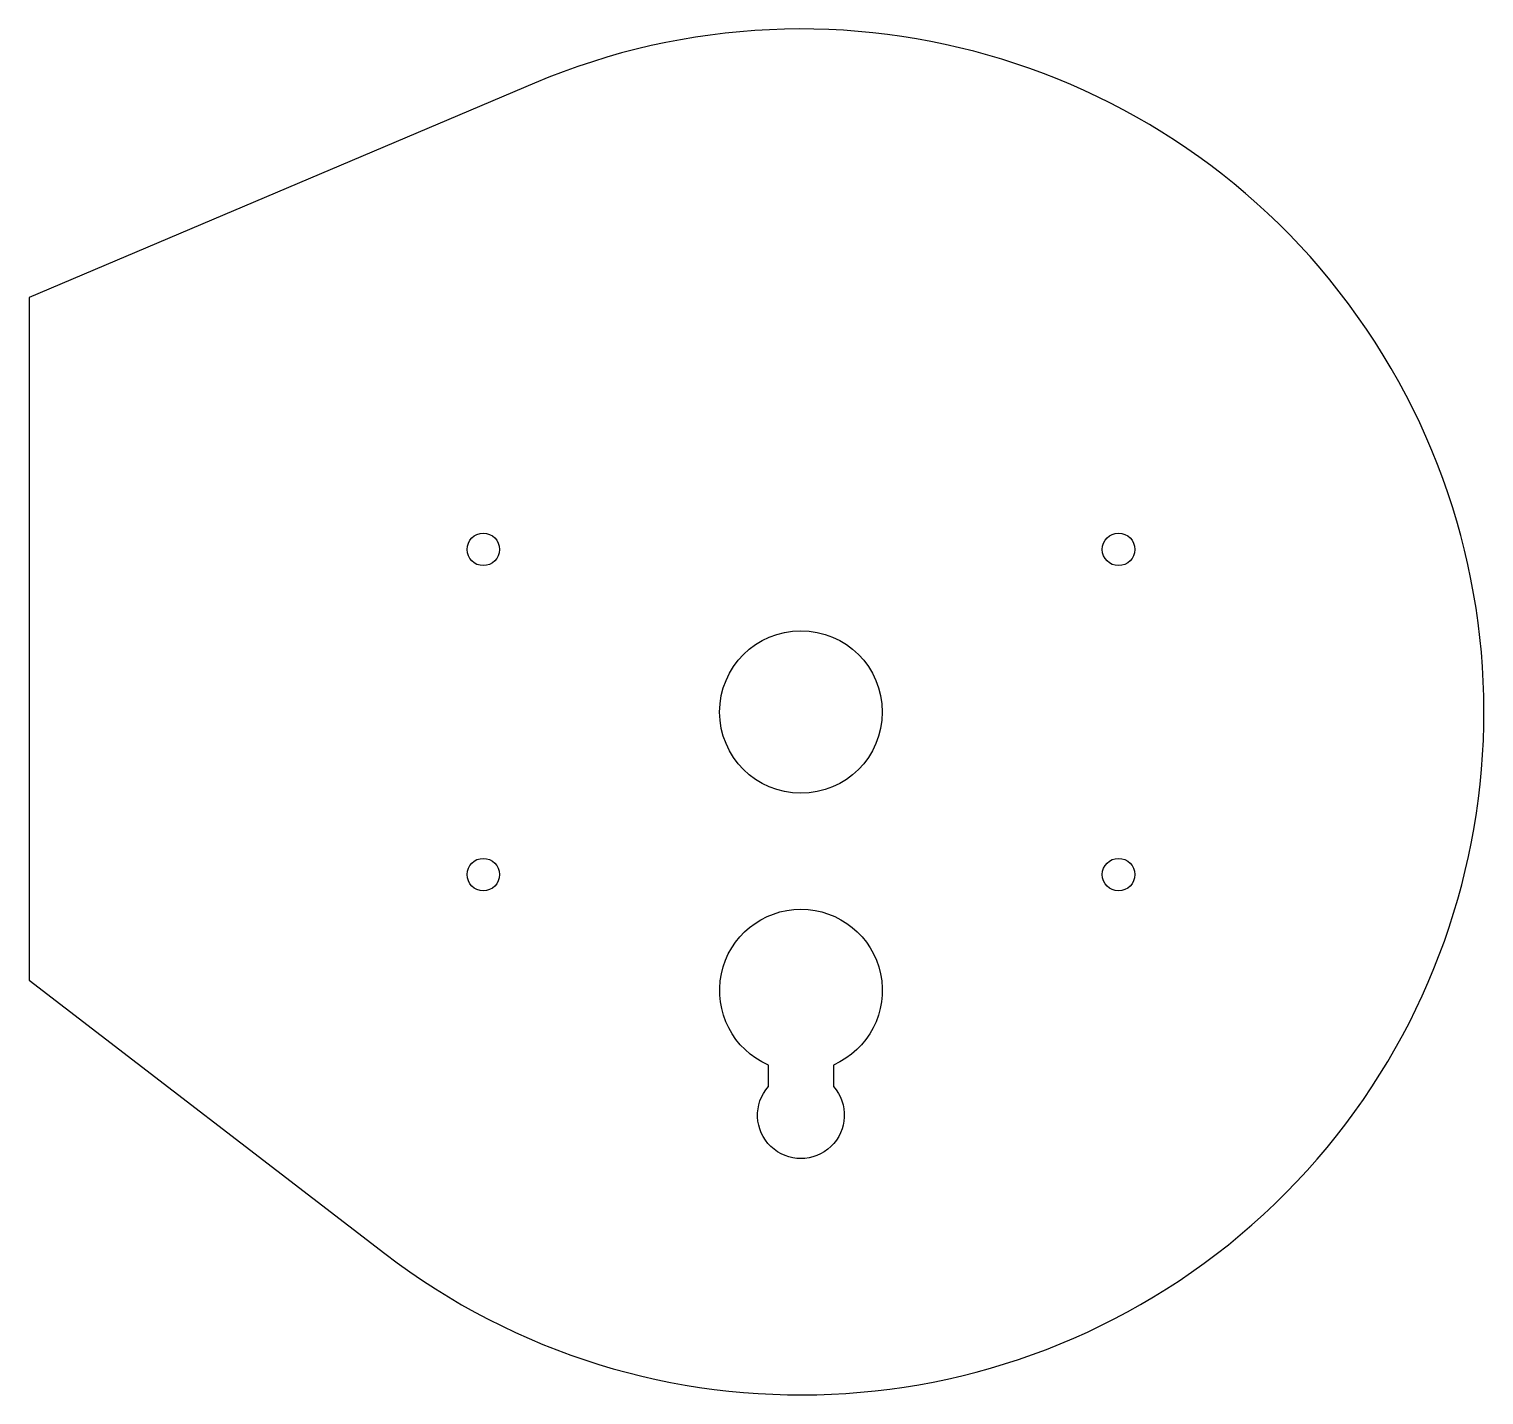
# Model space of a CAD drawing. Header units: millimetres. Extents: x -71 to 63, y -63 to 63.
import ezdxf

# ---------------------------------------------------------------- set-up
doc = ezdxf.new("R2010")
doc.units = ezdxf.units.MM

msp = doc.modelspace()

# ---------------------------------------------------------------- linework, layer by layer
for points in [[(-71.2, 38.25), (-71.2, -24.75), (-38.38, -49.96, 1.740729), (-24.58, 58.01)], [(-3, -34.55), (-3, -32.57, -4.791288), (3, -32.57), (3, -34.55, -2.21525)]]:
    msp.add_lwpolyline(points, format="xyb", close=True)
for centre, radius in [((-29.3, 15), 1.5), ((29.3, 15), 1.5), ((0, 0), 7.5), ((-29.3, -15), 1.5), ((29.3, -15), 1.5)]:
    msp.add_circle(centre, radius)

doc.saveas('drawing.dxf')
